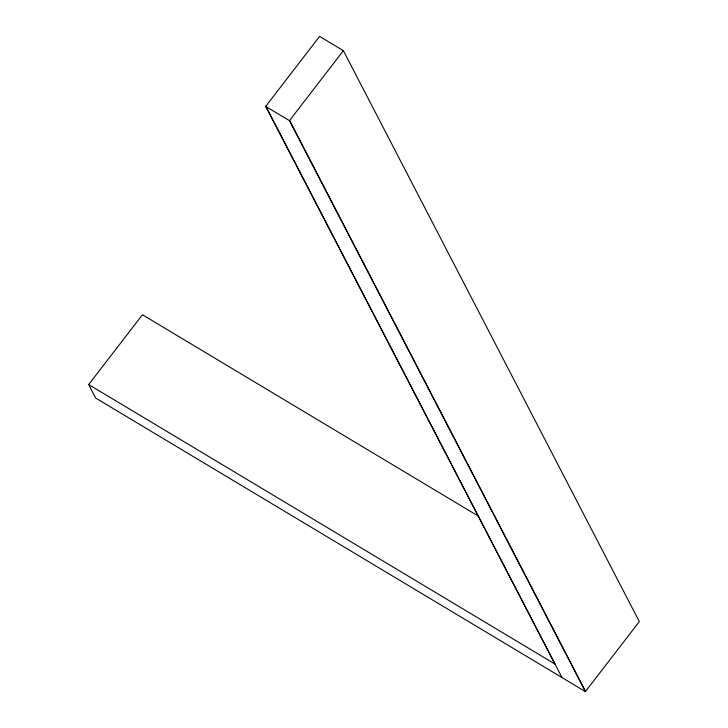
<?xml version="1.0" encoding="UTF-8"?>
<svg xmlns="http://www.w3.org/2000/svg" width="728" height="728" viewBox="0 0 728 728"><rect width="100%" height="100%" fill="white"/><g stroke="black" fill="none" stroke-linecap="round" stroke-linejoin="round"><path stroke-width="1.09" d="M561.779 677.131L265.675 106.406L319.592 36.4L343.379 50.66L639.32 621.594L585.403 691.6L95.677 398.052L88.68 384.548L142.433 314.751L478.733 516.325M585.403 691.6L289.462 120.657L343.379 50.66M265.675 106.406L289.462 120.657M88.68 384.548L554.618 663.836M289.617 120.457L585.567 691.391M265.829 106.197L554.982 664.018"/></g></svg>
